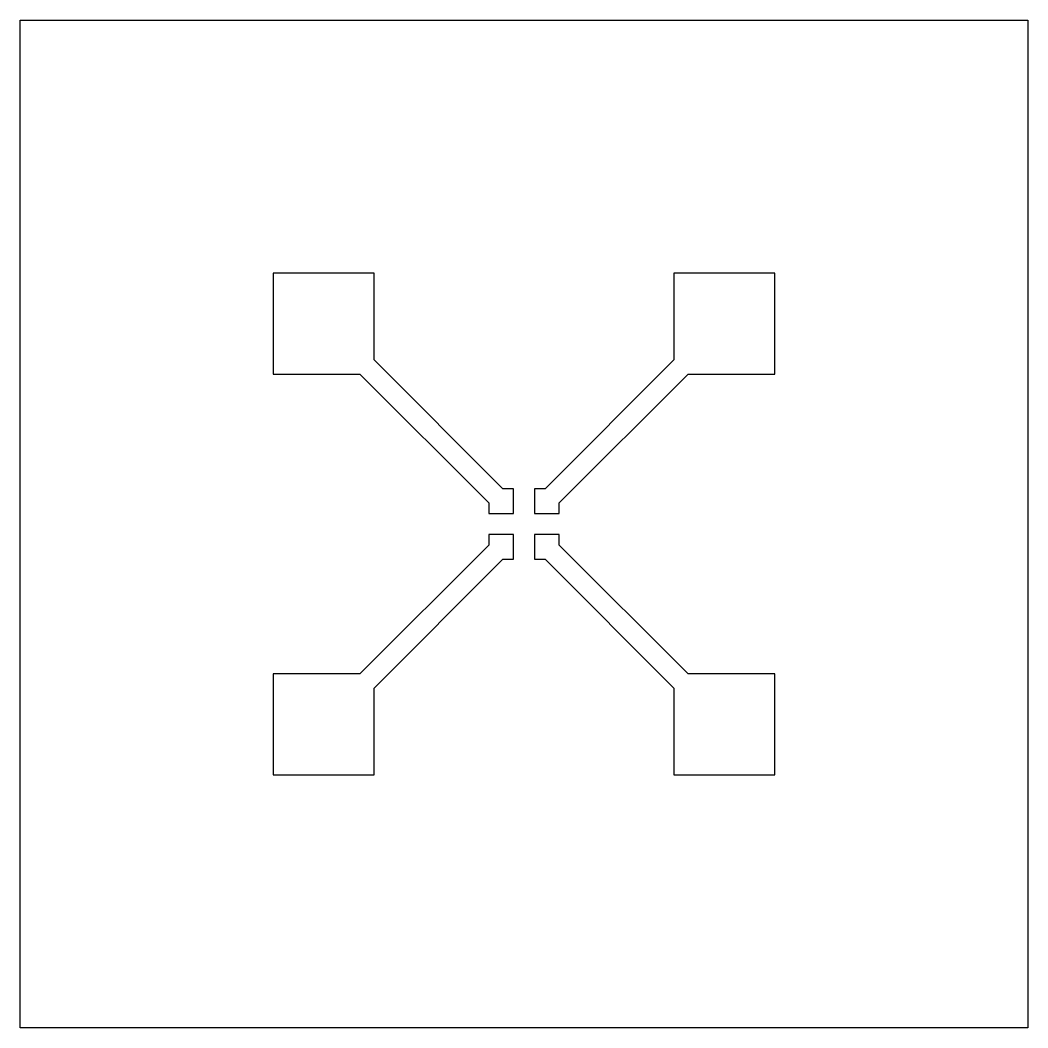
# Model space of a CAD drawing. Header units: inches. Extents: x -10 to 10, y -10 to 10.
import ezdxf

# ---------------------------------------------------------------- set-up
doc = ezdxf.new("R2010")
doc.units = ezdxf.units.IN
doc.header["$MEASUREMENT"] = 0

# ---------------------------------------------------------------- blocks, each defined once
blk = doc.blocks.new('*U2')
blk.add_lwpolyline([(-1.893, -2.176), (0.666, 0.383), (2.383, 0.383), (2.383, 2.383), (0.383, 2.383), (0.383, 0.666), (-2.176, -1.893), (-2.383, -1.893), (-2.383, -2.383), (-1.893, -2.383)], close=True)
blk = doc.blocks.new('*U3')
at = {"color": 0, "linetype": 'ByBlock', "lineweight": -2, "transparency": 16777216}
for p, rotation in [((-2.593, 2.593), 90.00000000000003), ((-2.593, -2.593), 180), ((2.593, -2.593), 270)]:
    blk.add_blockref('*U2', p, dxfattribs=dict(at, rotation=rotation))
blk.add_blockref('*U2', (2.593, 2.593), dxfattribs=at)

msp = doc.modelspace()

# ---------------------------------------------------------------- linework, layer by layer
msp.add_lwpolyline([(-10, 10), (10, 10), (10, -10), (-10, -10)], close=True)

# ---------------------------------------------------------------- block references
msp.add_blockref('*U3', (0, 0))

doc.saveas('drawing.dxf')
